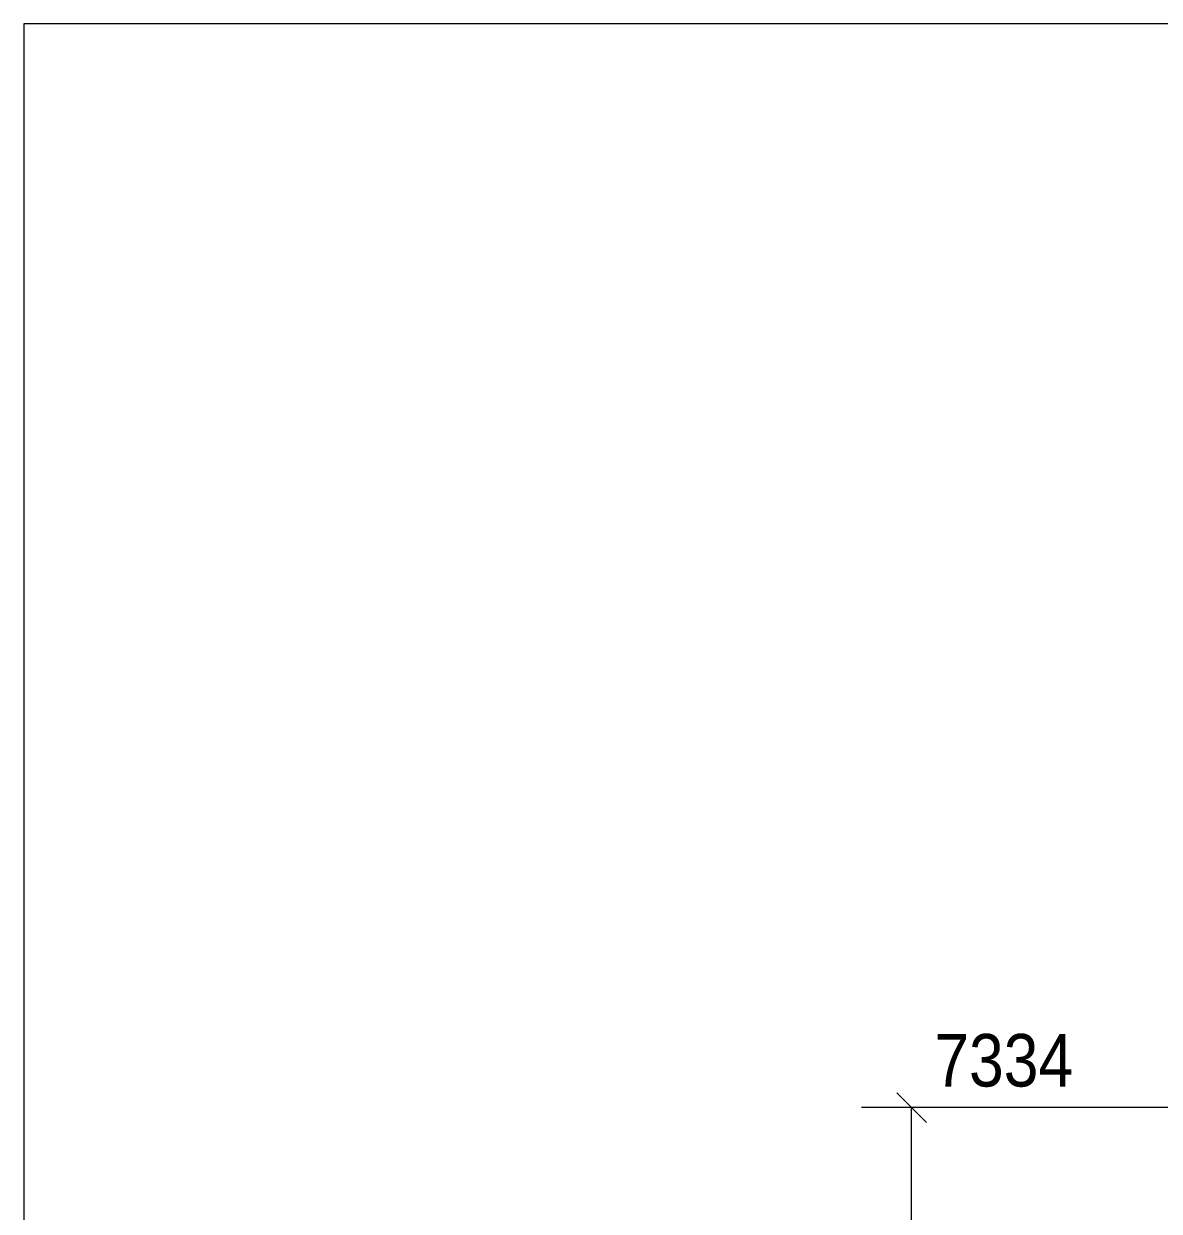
# Model space of a CAD drawing. Header units: millimetres. Extents: x 2 to 579, y 1 to 405.
# Drawn here: x 5 to 69.8, y 337.2 to 405 of the extents above; entities that cross this region are included whole.
import ezdxf

# ---------------------------------------------------------------- set-up
doc = ezdxf.new("R2010")
doc.units = ezdxf.units.MM
doc.linetypes.add('XKITLINE00', pattern=[0])
doc.layers.add('Dimensions', color=7, linetype='Continuous', lineweight=0)
doc.layers.add('DrawingSheet', color=5, linetype='Continuous', lineweight=0)
doc.styles.add('ARIAL', font='ARIAL.TTF')

# ---------------------------------------------------------------- blocks, each defined once
blk = doc.blocks.new('*A33')
at = {"layer": 'DrawingSheet', "color": 5, "linetype": 'XKITLINE00', "lineweight": 0}
for p, q in [((579, 405), (5, 405)), ((5, 405), (5, 5))]:
    blk.add_line(p, q, dxfattribs=at)
blk = doc.blocks.new('*A85')
at = {"layer": 'Dimensions', "color": 7, "linetype": 'XKITLINE00', "lineweight": 0}
for p, q in [((54.818, 344.006), (56.515, 342.309)), ((81.916, 343.158), (52.816, 343.158)), ((55.666, 310.707), (55.666, 343.158)), ((54.818, 311.555), (56.515, 309.858)), ((75.316, 310.707), (52.816, 310.707))]:
    blk.add_line(p, q, dxfattribs=at)
at = {"layer": 'Dimensions', "color": 3}
for p in [(55.666, 343.158), (55.666, 310.707)]:
    blk.add_point(p, dxfattribs=at)
at = {"layer": 'Dimensions', "color": 3, "style": 'ARIAL', "width": 0.85}
blk.add_text('7334', height=3, dxfattribs=at).set_placement((56.966, 344.358))
blk.add_text('325', height=3, rotation=90.00021, dxfattribs=at).set_placement((54.316, 323.595))

msp = doc.modelspace()

# ---------------------------------------------------------------- block references
at = {"lineweight": 0}
for name in ['*A33', '*A85']:
    msp.add_blockref(name, (0, 0), dxfattribs=at)

doc.saveas('drawing.dxf')
